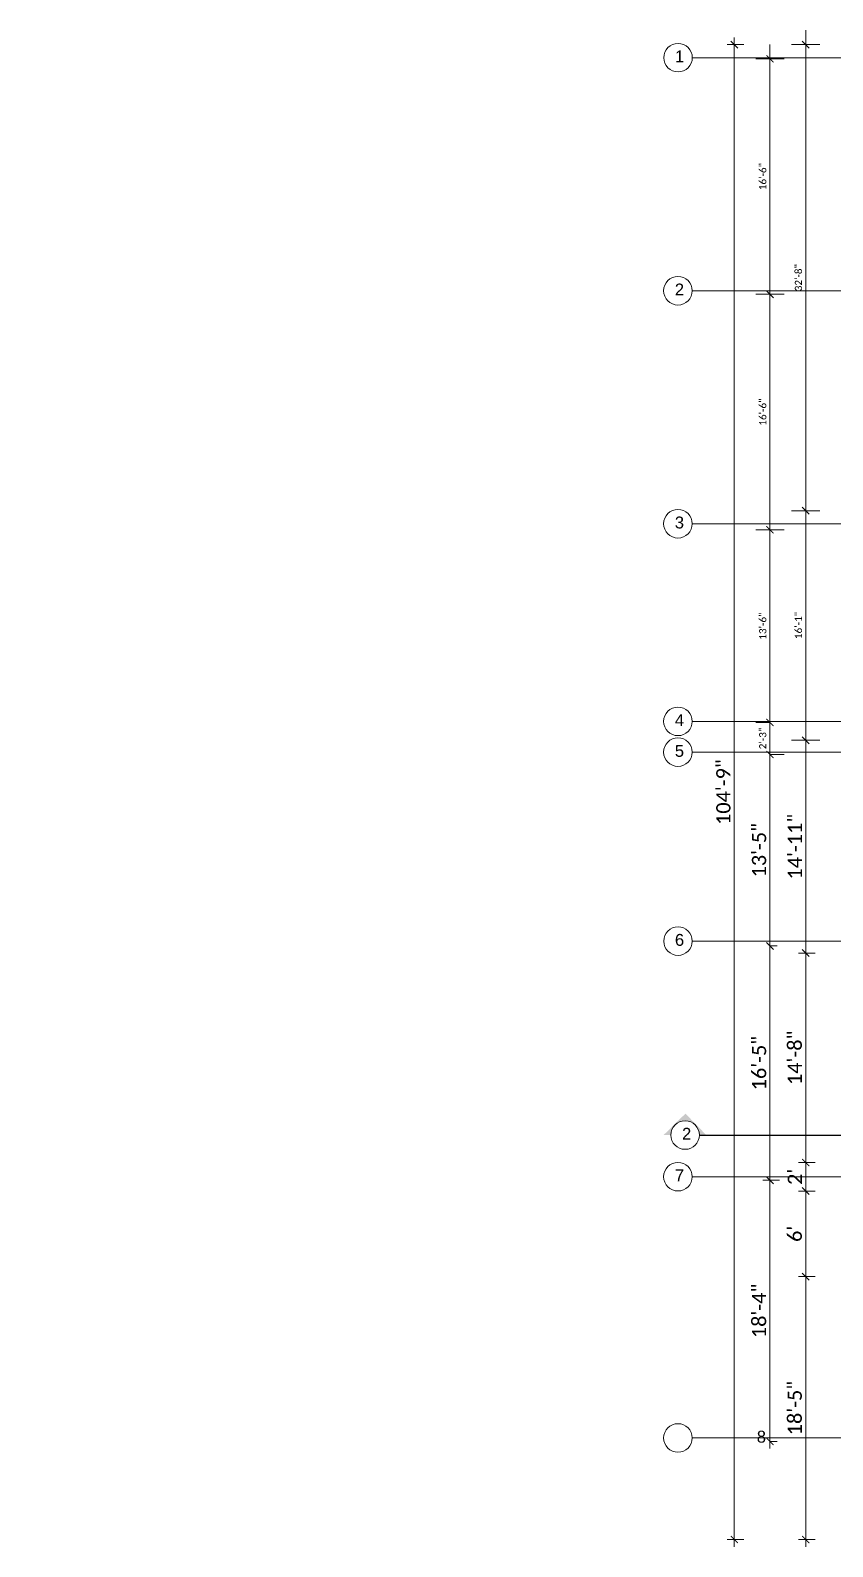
# Model space of a CAD drawing. Header units: inches. Extents: x 0 to 179512, y -43395 to -31716.
# Drawn here: x 162545 to 163219, y -38284 to -37008 of the extents above; entities that cross this region are included whole.
import ezdxf

# ---------------------------------------------------------------- set-up
doc = ezdxf.new("R2010")
doc.units = ezdxf.units.IN
doc.header["$LTSCALE"] = 10
doc.header["$MEASUREMENT"] = 0
doc.linetypes.add('ACAD_ISO04W100', pattern=[30, 24, -3, 0, -3])
doc.linetypes.add('CENTER2', pattern=[1.125, 0.75, -0.125, 0.125, -0.125])
doc.layers.get('Defpoints').update_dxf_attribs({"color": 215})
for name, color, linetype, lineweight in [('door', 4, 'Continuous', 25), ('Grid name', 4, 'Continuous', 0), ('NEW LETTERING', 3, 'Continuous', 0), ('OL_AR_Center line', 253, 'CENTER2', 13), ('OL_AR_Text', 140, 'Continuous', 5), ('section cut', 7, 'ACAD_ISO04W100', 25)]:
    doc.layers.add(name, color=color, linetype=linetype, lineweight=lineweight)
doc.styles.add('1-16 Annotative Text', font='calibri.ttf', dxfattribs={"height": 0.0625})
doc.styles.add('1-8 Annotative Text', font='calibri.ttf', dxfattribs={"height": 0.125})
doc.styles.get("Standard").update_dxf_attribs({"font": 'arial.ttf'})
doc.dimstyles.new('1-16 Annotative Dimension', dxfattribs={"dimtxt": 0.0625, "dimasz": 0.0625, "dimexe": 0.125, "dimexo": 0, "dimgap": 0.03125, "dimtad": 1, "dimdec": 0, "dimzin": 0, "dimdsep": 46, "dimlunit": 4, "dimtxsty": '1-16 Annotative Text', "dimblk": 'ARCHTICK', "dimcen": 0.09, "dimdle": 0.125, "dimadec": 0, "dimazin": 0, "dimtfac": 1, "dimtdec": 0, "dimtix": 1, "dimtofl": 0, "dimtmove": 2, "dimatfit": 3, "dimfxl": 0.125, "dimfxlon": 1, "dimtolj": 1, "dimtzin": 0, "dimarcsym": 1})

# ---------------------------------------------------------------- blocks, each defined once
blk = doc.blocks.new('_ArchTick')
at = {"color": 0, "linetype": 'ByBlock', "const_width": 0.15}
blk.add_lwpolyline([(-0.5, -0.5), (0.5, 0.5)], dxfattribs=at)
blk = doc.blocks.new('*D1078')
at = {"layer": 'Defpoints', "color": 0, "transparency": 16777216}
for p in [(0, -38065.5), (174046, -38065.5), (174041.9, -38103)]:
    blk.add_point(p, dxfattribs=at)
at = {"layer": 'door', "color": 0, "lineweight": -2, "transparency": 16777216}
for p, q in [((174046, -38115), (174046, -38053.5)), ((174034, -38065.5), (174058, -38065.5)), ((174041.9, -38103), (174058, -38103))]:
    blk.add_line(p, q, dxfattribs=at)
at = {"layer": 'door', "color": 0, "lineweight": -2, "transparency": 16777216, "xscale": 6, "yscale": 6, "zscale": 6}
for p, rotation in [((174046, -38065.5), 90), ((174046, -38103), 270)]:
    blk.add_blockref('_ArchTick', p, dxfattribs=dict(at, rotation=rotation))
at = {"layer": 'door', "color": 0, "transparency": 16777216, "insert": (174039.9, -38084.2), "char_height": 6, "attachment_point": 5, "rotation": 90, "style": '1-16 Annotative Text'}
blk.add_mtext('\\A1;3\'-2"', dxfattribs=at)

msp = doc.modelspace()

# ---------------------------------------------------------------- hatches: boundary and pattern name
at = {"layer": 'Grid name'}
h = msp.add_hatch(color=256, dxfattribs=at)
h.dxf.hatch_style = 1
h.paths.add_polyline_path([(163095.41, -37919.42), (163077.06, -37937.42), (163083.06, -37937.45, -0.4205559), (163095.29, -37925.42)])
h.paths.add_polyline_path([(163095.41, -37919.42), (163095.29, -37925.42, -0.4085296), (163107.06, -37937.42, -0.0027003), (163107.06, -37937.55), (163113.05, -37937.57)])

# ---------------------------------------------------------------- linework, layer by layer
for centre in [(163089.18, -37031.44), (163089.1, -37227.44), (163089.1, -37423.37), (163089.1, -37589.57), (163089.1, -37615.44), (163089.17, -37774.38), (163095.16, -37937.42), (163089.1, -37972.47), (163089.1, -38192.16)]:
    msp.add_circle(centre, 12, dxfattribs=at)
at = {"layer": 'OL_AR_Center line', "ltscale": 75}
for p, q in [((163101.18, -37031.44), (164444.51, -37031.44)), ((163101.1, -37227.44), (164444.43, -37227.44)), ((163101.1, -37423.37), (164444.43, -37423.37)), ((163101.1, -37589.57), (164444.43, -37589.57)), ((163100.88, -37615.44), (164444.43, -37615.44)), ((163101.17, -37774.38), (164444.5, -37774.38)), ((163101.1, -37972.46), (164444.43, -37972.47)), ((163101.1, -38192.16), (164444.43, -38192.16))]:
    msp.add_line(p, q, dxfattribs=at)
at = {"layer": 'OL_AR_Text'}
for p, q in [((163136.5, -38283.59), (163136.5, -37014.44)), ((163196.5, -37424.38), (163196.5, -37008.44)), ((163144.5, -37020.44), (163130.5, -37020.44)), ((163166.5, -37242.44), (163166.5, -37020.44)), ((163208.5, -37020.44), (163184.5, -37020.44)), ((163178.5, -37032.44), (163154.5, -37032.44)), ((163166.5, -37440.44), (163166.5, -37218.44)), ((163178.5, -37230.44), (163154.5, -37230.44)), ((163178.5, -37230.44), (163154.5, -37230.44)), ((163208.5, -37412.38), (163184.5, -37412.38)), ((163208.5, -37412.38), (163184.5, -37412.38)), ((163196.5, -37617.44), (163196.5, -37400.38)), ((163166.5, -37602.44), (163166.5, -37416.44)), ((163178.5, -37428.44), (163154.5, -37428.44)), ((163178.5, -37428.44), (163154.5, -37428.44)), ((163166.5, -37629.44), (163166.5, -37578.44)), ((163166.56, -37590.44), (163154.5, -37590.44)), ((163166.56, -37590.44), (163154.5, -37590.44)), ((163196.5, -37790.38), (163196.5, -37599.44)), ((163166.5, -37784.38), (163166.5, -37611.44)), ((163208.5, -37605.44), (163184.5, -37605.44)), ((163204.5, -37605.44), (163190.5, -37605.44)), ((163166.5, -37617.44), (163172.5, -37617.44)), ((163166.5, -37617.44), (163178.5, -37617.44)), ((163166.5, -37981.47), (163166.5, -37772.38)), ((163166.5, -37778.38), (163172.5, -37778.38)), ((163166.5, -37778.38), (163172.5, -37778.38)), ((163196.5, -37966.56), (163196.5, -37778.38)), ((163204.5, -37784.38), (163190.5, -37784.38)), ((163204.5, -37784.38), (163190.5, -37784.38)), ((163204.5, -37960.56), (163190.5, -37960.56)), ((163204.5, -37960.56), (163190.5, -37960.56)), ((163196.5, -37990.56), (163196.5, -37954.56)), ((163166.5, -37969.47), (163166.5, -38201.16)), ((163174.5, -37975.47), (163160.5, -37975.47)), ((163166.5, -37975.47), (163172.5, -37975.47)), ((163204.5, -37984.56), (163190.5, -37984.56)), ((163204.5, -37984.56), (163190.5, -37984.56)), ((163196.5, -38062.47), (163196.5, -37978.56)), ((163196.5, -38283.59), (163196.5, -38050.47)), ((163204.5, -38056.47), (163190.5, -38056.47)), ((163204.5, -38056.47), (163190.5, -38056.47)), ((163166.5, -38195.16), (163172.5, -38195.16)), ((163144.5, -38277.59), (163130.5, -38277.59)), ((163204.5, -38277.59), (163190.5, -38277.59))]:
    msp.add_line(p, q, dxfattribs=at)
at = {"layer": 'section cut', "ltscale": 3}
msp.add_line((163107.16, -37937.42), (164450.55, -37937.42), dxfattribs=at)

# ---------------------------------------------------------------- block references
at = {"layer": 'OL_AR_Text', "xscale": 6, "yscale": 6, "zscale": 6}
for p, rotation in [((163136.5, -37020.44), 90), ((163196.5, -37020.44), 90), ((163166.5, -37032.44), 90), ((163166.5, -37230.44), 90), ((163166.5, -37230.44), 270), ((163196.5, -37412.38), 90), ((163196.5, -37412.38), 270), ((163166.5, -37428.44), 90), ((163166.5, -37428.44), 270), ((163166.5, -37590.44), 90), ((163166.5, -37590.44), 270), ((163196.5, -37605.44), 90), ((163196.5, -37605.44), 270), ((163166.5, -37617.44), 90), ((163166.5, -37617.44), 270), ((163166.5, -37778.38), 90), ((163166.5, -37778.38), 270), ((163196.5, -37784.38), 90), ((163196.5, -37784.38), 270), ((163196.5, -37960.56), 90), ((163196.5, -37960.56), 270), ((163166.5, -37975.47), 270), ((163166.5, -37975.47), 90), ((163196.5, -37984.56), 90), ((163196.5, -37984.56), 270), ((163196.5, -38056.47), 90), ((163196.5, -38056.47), 270), ((163166.5, -38195.16), 270), ((163136.5, -38277.59), 270), ((163196.5, -38277.59), 270)]:
    msp.add_blockref('_ArchTick', p, dxfattribs=dict(at, rotation=rotation))

# ---------------------------------------------------------------- texts
at = {"layer": 'NEW LETTERING', "char_height": 10, "attachment_point": 1}
for s, insert in [('1', (163086.57, -37025.38)), ('2', (163086.49, -37221.38)), ('3', (163086.49, -37417.32)), ('4', (163086.49, -37583.51)), ('5', (163086.49, -37609.38)), ('6', (163086.56, -37768.32)), ('2', (163092.55, -37931.36)), ('7', (163086.49, -37966.41))]:
    msp.add_mtext_dynamic_manual_height_columns(s, width=18.9099, gutter_width=50, heights=[8.76], dxfattribs=dict(at, insert=insert))
at = {"layer": 'NEW LETTERING'}
note = msp.add_mtext_dynamic_manual_height_columns('8\\P', width=18.9099, gutter_width=50, heights=[8.76, 0], dxfattribs=dict(at, insert=(163086.49, -38186.1), char_height=10, attachment_point=1))
at = {"layer": 'OL_AR_Text', "attachment_point": 5, "rotation": 90}
for s, insert, char_height, style in [('\\A1;16\'-6"', (163160.43, -37131.44), 6, '1-16 Annotative Text'), ('\\A1;32\'-8"', (163190.43, -37216.41), 6, '1-16 Annotative Text'), ('\\A1;16\'-6"', (163160.43, -37329.44), 6, '1-16 Annotative Text'), ('\\A1;13\'-6"', (163160.43, -37509.44), 6, '1-16 Annotative Text'), ('\\A1;16\'-1"', (163190.43, -37508.91), 6, '1-16 Annotative Text'), ('\\A1;2\'-3"', (163160.43, -37603.94), 6, '1-16 Annotative Text'), ('\\A1;104\'-9"', (163127.35, -37649.02), 12, '1-8 Annotative Text'), ('\\A1;13\'-5"', (163157.35, -37697.91), 12, '1-8 Annotative Text'), ('\\A1;14\'-11"', (163187.46, -37694.91), 12, '1-8 Annotative Text'), ('\\A1;16\'-5"', (163157.36, -37876.92), 12, '1-8 Annotative Text'), ('\\A1;14\'-8"', (163187.35, -37872.47), 12, '1-8 Annotative Text'), ("\\A1;2'", (163187.44, -37972.56), 12, '1-8 Annotative Text'), ("\\A1;6'", (163187.36, -38020.52), 12, '1-8 Annotative Text'), ('\\A1;18\'-4"', (163157.35, -38085.31), 12, '1-8 Annotative Text'), ('\\A1;18\'-5"', (163187.35, -38167.03), 12, '1-8 Annotative Text')]:
    msp.add_mtext(s, dxfattribs=dict(at, insert=insert, char_height=char_height, style=style))

# ---------------------------------------------------------------- dimensions: what is measured, and where the dimension line sits
at = {"layer": 'door'}
dim = msp.add_linear_dim(base=(174046, -38065.47), p1=(174041.94, -38103.01), p2=(0, -38065.47), angle=90, dimstyle='1-16 Annotative Dimension', override={"dimscale": 0, "dimtix": 1, "dimtofl": 0, "dimtmove": 2, "dimatfit": 3}, dxfattribs=at)
dim.commit()
dim.dimension.update_dxf_attribs({"geometry": '*D1078', "text_midpoint": (174039.93, -38084.24)})

doc.saveas('drawing.dxf')
